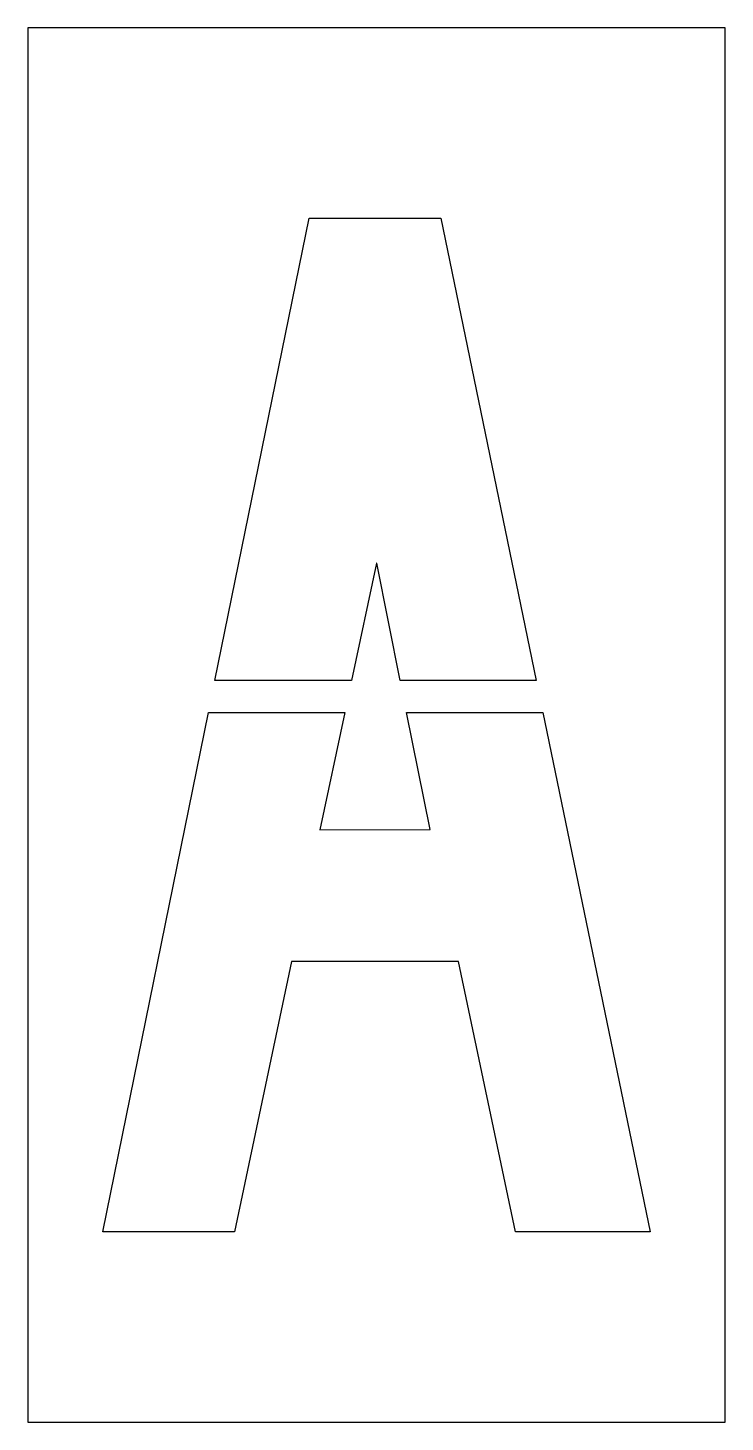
# Model space of a CAD drawing. Extents: x 0 to 11, y 0 to 22.
import ezdxf

# ---------------------------------------------------------------- set-up
doc = ezdxf.new("R2010")
doc.units = 0
doc.layers.add('CUT', color=7, linetype='Continuous')
doc.layers.add('OUTSIDE', color=1, linetype='Continuous')

msp = doc.modelspace()

# ---------------------------------------------------------------- linework, layer by layer
at = {"layer": 'CUT'}
for points in [[(5.502, 13.5522), (5.1069, 11.6999), (2.9502, 11.6999), (4.4351, 18.9994), (6.5135, 18.996), (8.0213, 11.6999), (5.8737, 11.6999), (5.5031, 13.5514)], [(1.181, 3.0037), (2.848, 11.1979), (4.9998, 11.1979), (4.6047, 9.3456), (6.3441, 9.3501), (5.9742, 11.1979), (8.125, 11.1979), (9.819, 3.0006), (7.6919, 3.0011), (6.794, 7.2674), (4.1582, 7.2674), (3.2583, 3.0034)]]:
    msp.add_lwpolyline(points, close=True, dxfattribs=at)
at = {"layer": 'OUTSIDE'}
msp.add_lwpolyline([(0, 0), (11, 0), (11, 22), (0, 22)], close=True, dxfattribs=at)

doc.saveas('drawing.dxf')
